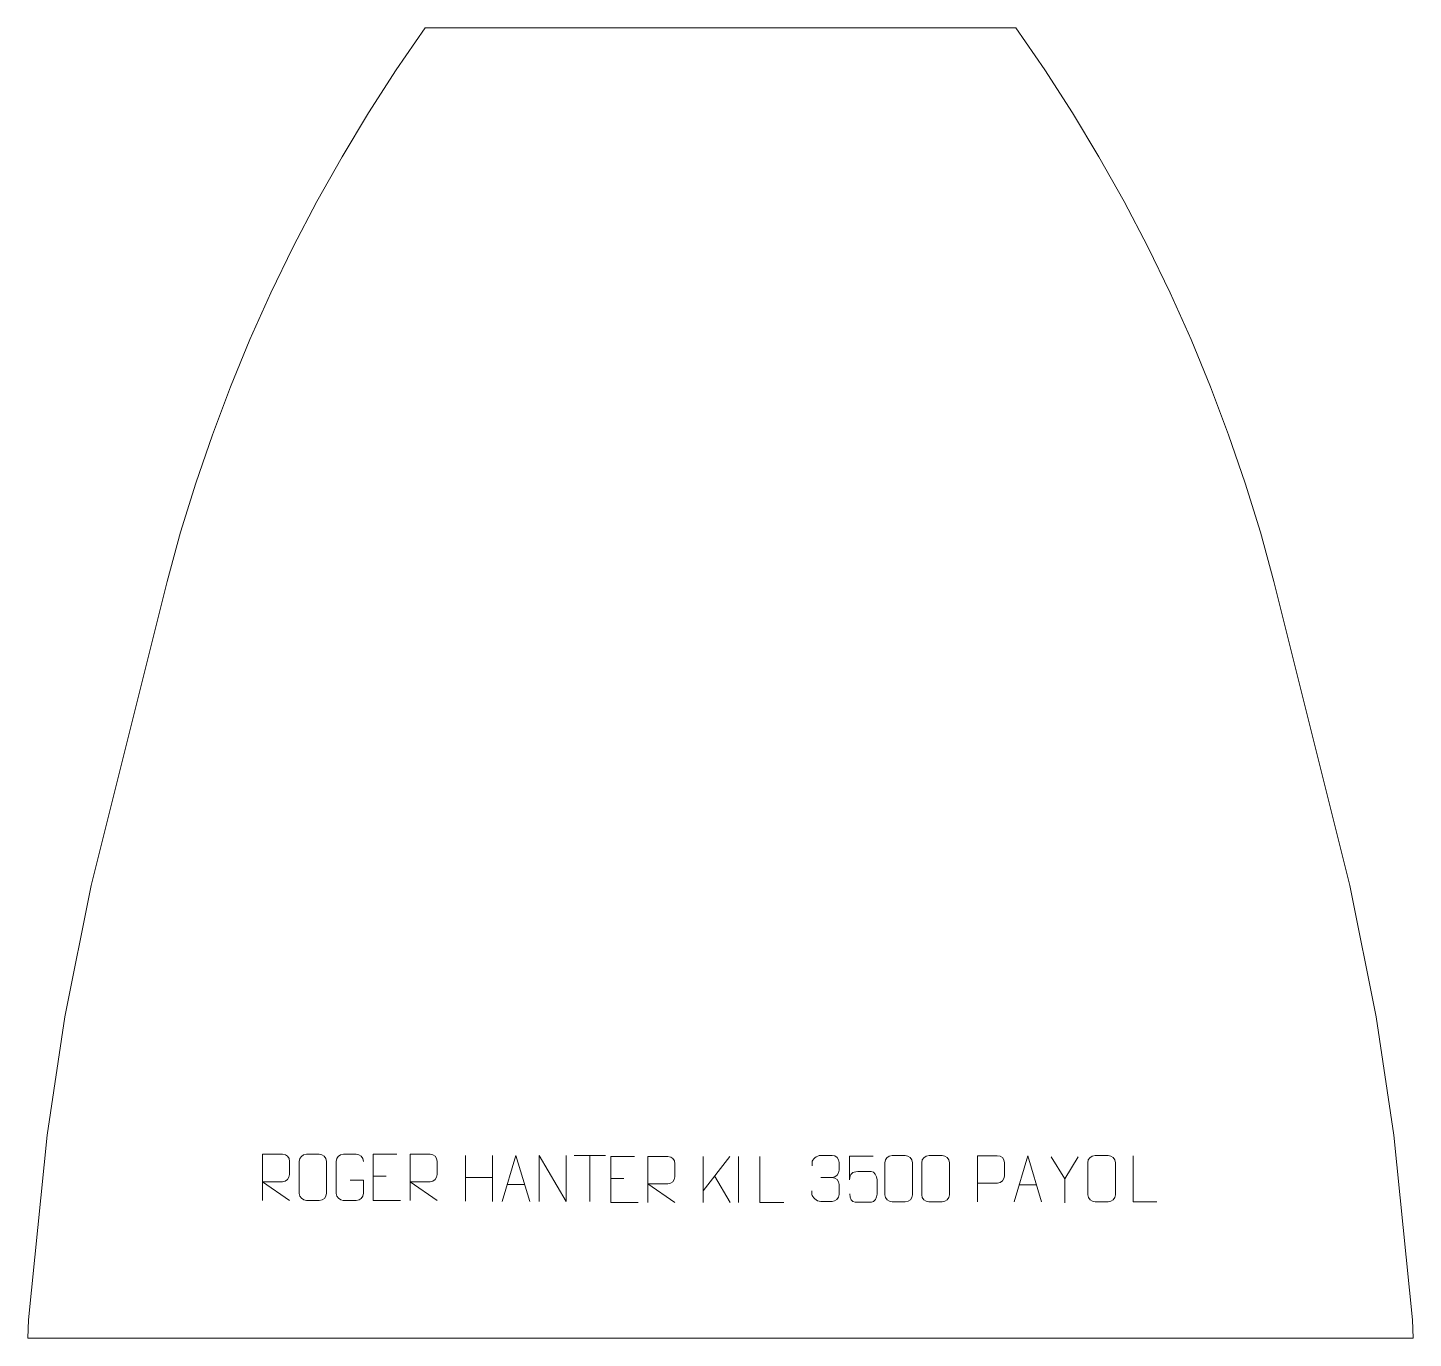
# Model space of a CAD drawing. Header units: millimetres. Extents: x -351 to 400, y 888 to 1598.
import ezdxf

# ---------------------------------------------------------------- set-up
doc = ezdxf.new("R2010")
doc.units = ezdxf.units.MM
doc.header["$MEASUREMENT"] = 0
doc.layers.add('layer 1', color=7, linetype='Continuous')

msp = doc.modelspace()

# ---------------------------------------------------------------- linework, layer by layer
at = {"layer": 'layer 1', "color": 242, "lineweight": 9}
msp.add_open_spline([(-135.5306, 1597.7543), (-135.5306, 1597.7543), (184.4691, 1597.7543), (184.4691, 1597.7543), (184.4691, 1597.7543), (184.4691, 1597.7543), (200.2109, 1574.9134), (200.2109, 1574.9134), (200.2109, 1574.9134), (200.2109, 1574.9134), (215.2529, 1551.6053), (215.2529, 1551.6053), (215.2529, 1551.6053), (215.2529, 1551.6053), (229.5813, 1527.8527), (229.5813, 1527.8527), (229.5813, 1527.8527), (229.5813, 1527.8527), (243.1826, 1503.6761), (243.1826, 1503.6761), (243.1826, 1503.6761), (243.1826, 1503.6761), (256.0446, 1479.0976), (256.0446, 1479.0976), (256.0446, 1479.0976), (256.0446, 1479.0976), (268.155, 1454.1408), (268.155, 1454.1408), (268.155, 1454.1408), (268.155, 1454.1408), (279.5036, 1428.8286), (279.5036, 1428.8286), (279.5036, 1428.8286), (279.5036, 1428.8286), (290.0791, 1403.1834), (290.0791, 1403.1834), (290.0791, 1403.1834), (290.0791, 1403.1834), (299.8721, 1377.2293), (299.8721, 1377.2293), (299.8721, 1377.2293), (299.8721, 1377.2293), (308.8733, 1350.9903), (308.8733, 1350.9903), (308.8733, 1350.9903), (308.8733, 1350.9903), (317.0753, 1324.4908), (317.0753, 1324.4908), (317.0753, 1324.4908), (317.0753, 1324.4908), (324.4688, 1297.7542), (324.4688, 1297.7542), (324.4688, 1297.7542), (324.4688, 1297.7542), (365.6528, 1133.0173), (365.6528, 1133.0173), (365.6528, 1133.0173), (365.6528, 1133.0173), (379.8613, 1061.8082), (379.8613, 1061.8082), (379.8613, 1061.8082), (379.8613, 1061.8082), (389.4695, 997.7542), (389.4695, 997.7542), (389.4695, 997.7542), (389.4695, 997.7542), (399.4693, 897.7544), (399.4693, 897.7544), (399.4693, 897.7544), (399.4693, 897.7544), (399.9691, 887.7545), (399.9691, 887.7545), (399.9691, 887.7545), (399.9691, 887.7545), (-351.0307, 887.7545), (-351.0307, 887.7545), (-351.0307, 887.7545), (-351.0307, 887.7545), (-350.5309, 897.7544), (-350.5309, 897.7544), (-350.5309, 897.7544), (-350.5309, 897.7544), (-340.5308, 997.7542), (-340.5308, 997.7542), (-340.5308, 997.7542), (-340.5308, 997.7542), (-330.9227, 1061.8082), (-330.9227, 1061.8082), (-330.9227, 1061.8082), (-330.9227, 1061.8082), (-316.7151, 1133.0173), (-316.7151, 1133.0173), (-316.7151, 1133.0173), (-316.7151, 1133.0173), (-275.5303, 1297.7542), (-275.5303, 1297.7542), (-275.5303, 1297.7542), (-275.5303, 1297.7542), (-268.1368, 1324.4908), (-268.1368, 1324.4908), (-268.1368, 1324.4908), (-268.1368, 1324.4908), (-259.9347, 1350.9903), (-259.9347, 1350.9903), (-259.9347, 1350.9903), (-259.9347, 1350.9903), (-250.9335, 1377.2293), (-250.9335, 1377.2293), (-250.9335, 1377.2293), (-250.9335, 1377.2293), (-241.1404, 1403.1834), (-241.1404, 1403.1834), (-241.1404, 1403.1834), (-241.1404, 1403.1834), (-230.5649, 1428.8286), (-230.5649, 1428.8286), (-230.5649, 1428.8286), (-230.5649, 1428.8286), (-219.2166, 1454.1408), (-219.2166, 1454.1408), (-219.2166, 1454.1408), (-219.2166, 1454.1408), (-207.1059, 1479.0976), (-207.1059, 1479.0976), (-207.1059, 1479.0976), (-207.1059, 1479.0976), (-194.2439, 1503.6761), (-194.2439, 1503.6761), (-194.2439, 1503.6761), (-194.2439, 1503.6761), (-180.6427, 1527.8527), (-180.6427, 1527.8527), (-180.6427, 1527.8527), (-180.6427, 1527.8527), (-166.3144, 1551.6053), (-166.3144, 1551.6053), (-166.3144, 1551.6053), (-166.3144, 1551.6053), (-151.2722, 1574.9134), (-151.2722, 1574.9134), (-151.2722, 1574.9134), (-151.2722, 1574.9134), (-135.5306, 1597.7543), (-135.5306, 1597.7543)], degree=3, knots=[0, 0, 0, 0, 0.02702703, 0.02702703, 0.02702703, 0.02702703, 0.05405405, 0.05405405, 0.05405405, 0.05405405, 0.08108108, 0.08108108, 0.08108108, 0.08108108, 0.10810811, 0.10810811, 0.10810811, 0.10810811, 0.13513514, 0.13513514, 0.13513514, 0.13513514, 0.16216216, 0.16216216, 0.16216216, 0.16216216, 0.18918919, 0.18918919, 0.18918919, 0.18918919, 0.21621622, 0.21621622, 0.21621622, 0.21621622, 0.24324324, 0.24324324, 0.24324324, 0.24324324, 0.27027027, 0.27027027, 0.27027027, 0.27027027, 0.2972973, 0.2972973, 0.2972973, 0.2972973, 0.32432432, 0.32432432, 0.32432432, 0.32432432, 0.35135135, 0.35135135, 0.35135135, 0.35135135, 0.37837838, 0.37837838, 0.37837838, 0.37837838, 0.40540541, 0.40540541, 0.40540541, 0.40540541, 0.43243243, 0.43243243, 0.43243243, 0.43243243, 0.45945946, 0.45945946, 0.45945946, 0.45945946, 0.48648649, 0.48648649, 0.48648649, 0.48648649, 0.51351351, 0.51351351, 0.51351351, 0.51351351, 0.54054054, 0.54054054, 0.54054054, 0.54054054, 0.56756757, 0.56756757, 0.56756757, 0.56756757, 0.59459459, 0.59459459, 0.59459459, 0.59459459, 0.62162162, 0.62162162, 0.62162162, 0.62162162, 0.64864865, 0.64864865, 0.64864865, 0.64864865, 0.67567568, 0.67567568, 0.67567568, 0.67567568, 0.7027027, 0.7027027, 0.7027027, 0.7027027, 0.72972973, 0.72972973, 0.72972973, 0.72972973, 0.75675676, 0.75675676, 0.75675676, 0.75675676, 0.78378378, 0.78378378, 0.78378378, 0.78378378, 0.81081081, 0.81081081, 0.81081081, 0.81081081, 0.83783784, 0.83783784, 0.83783784, 0.83783784, 0.86486486, 0.86486486, 0.86486486, 0.86486486, 0.89189189, 0.89189189, 0.89189189, 0.89189189, 0.91891892, 0.91891892, 0.91891892, 0.91891892, 0.94594595, 0.94594595, 0.94594595, 0.94594595, 1, 1, 1, 1], dxfattribs=at)
at = {"layer": 'layer 1', "color": 250, "lineweight": 9}
for points, knots in [([(-223.7599, 962.4656), (-223.7599, 962.4656), (-223.7599, 987.4191), (-223.7599, 987.4191), (-223.7599, 987.4191), (-220.1651, 987.4191), (-216.5696, 987.4191), (-212.9744, 987.4191), (-212.9744, 987.4191), (-210.6491, 987.3814), (-209.0918, 985.8914), (-209.0959, 983.525), (-209.0959, 983.525), (-209.0963, 981.4895), (-209.0963, 978.4301), (-209.0959, 976.3941), (-209.0959, 976.3941), (-209.1024, 974.5186), (-210.9147, 972.5768), (-212.9242, 972.5577), (-212.9242, 972.5577), (-212.9242, 972.5577), (-223.7599, 972.5577), (-223.7599, 972.5577), (-223.7599, 972.5577), (-223.7599, 972.5577), (-209.1052, 962.4656), (-209.1052, 962.4656)], [0, 0, 0, 0, 0.125, 0.125, 0.125, 0.125, 0.25, 0.25, 0.25, 0.25, 0.375, 0.375, 0.375, 0.375, 0.5, 0.5, 0.5, 0.5, 0.625, 0.625, 0.625, 0.625, 0.75, 0.75, 0.75, 0.75, 1, 1, 1, 1]), ([(-199.9475, 987.4188), (-197.6218, 987.4188), (-195.2957, 987.4188), (-192.9696, 987.4188), (-192.9696, 987.4188), (-191.023, 987.4544), (-189.0316, 985.9628), (-189.0049, 983.5252), (-189.0049, 983.5252), (-189.0053, 977.7783), (-189.0053, 972.031), (-189.0049, 966.2833), (-189.0049, 966.2833), (-189.1447, 963.9599), (-190.8219, 962.4803), (-192.9696, 962.4695), (-192.9696, 962.4695), (-195.3015, 962.4699), (-197.6334, 962.4699), (-199.9649, 962.4695), (-199.9649, 962.4695), (-201.8899, 962.3641), (-203.862, 964.2486), (-203.8508, 966.2659), (-203.8508, 966.2659), (-203.8505, 972.036), (-203.8505, 977.8057), (-203.8508, 983.575), (-203.8508, 983.575), (-203.8466, 985.7131), (-202.0999, 987.4323), (-199.9475, 987.4188)], [0, 0, 0, 0, 0.11111111, 0.11111111, 0.11111111, 0.11111111, 0.22222222, 0.22222222, 0.22222222, 0.22222222, 0.33333333, 0.33333333, 0.33333333, 0.33333333, 0.44444444, 0.44444444, 0.44444444, 0.44444444, 0.55555556, 0.55555556, 0.55555556, 0.55555556, 0.66666667, 0.66666667, 0.66666667, 0.66666667, 0.77777778, 0.77777778, 0.77777778, 0.77777778, 1, 1, 1, 1]), ([(-176.173, 973.4513), (-176.173, 973.4513), (-169.0049, 973.4513), (-169.0049, 973.4513), (-169.0049, 973.4513), (-169.0049, 973.4513), (-169.0049, 966.2832), (-169.0049, 966.2832), (-169.0049, 966.2832), (-169.1446, 963.9598), (-170.8218, 962.4802), (-172.9696, 962.4694), (-172.9696, 962.4694), (-175.3014, 962.4698), (-177.6334, 962.4698), (-179.9649, 962.4694), (-179.9649, 962.4694), (-181.8898, 962.364), (-183.862, 964.2485), (-183.8508, 966.2658), (-183.8508, 966.2658), (-183.8504, 972.0359), (-183.8504, 977.8056), (-183.8508, 983.5749), (-183.8508, 983.5749), (-183.8466, 985.713), (-182.0998, 987.4322), (-179.9475, 987.4188), (-179.9475, 987.4188), (-177.6218, 987.4188), (-175.2957, 987.4188), (-172.9696, 987.4188), (-172.9696, 987.4188), (-171.0229, 987.4542), (-169.0315, 985.9627), (-169.0049, 983.525)], [0, 0, 0, 0, 0.1, 0.1, 0.1, 0.1, 0.2, 0.2, 0.2, 0.2, 0.3, 0.3, 0.3, 0.3, 0.4, 0.4, 0.4, 0.4, 0.5, 0.5, 0.5, 0.5, 0.6, 0.6, 0.6, 0.6, 0.7, 0.7, 0.7, 0.7, 0.8, 0.8, 0.8, 0.8, 1, 1, 1, 1]), ([(-150.9869, 987.4191), (-150.9869, 987.4191), (-163.8608, 987.4191), (-163.8608, 987.4191), (-163.8608, 987.4191), (-163.8608, 987.4191), (-163.8608, 962.4655), (-163.8608, 962.4655), (-163.8608, 962.4655), (-163.8608, 962.4655), (-148.995, 962.4655), (-148.995, 962.4655)], [0, 0, 0, 0, 0.25, 0.25, 0.25, 0.25, 0.5, 0.5, 0.5, 0.5, 1, 1, 1, 1]), ([(-143.7599, 962.4656), (-143.7599, 962.4656), (-143.7599, 987.4191), (-143.7599, 987.4191), (-143.7599, 987.4191), (-140.1651, 987.4191), (-136.5696, 987.4191), (-132.9744, 987.4191), (-132.9744, 987.4191), (-130.6491, 987.3814), (-129.0918, 985.8914), (-129.0959, 983.525), (-129.0959, 983.525), (-129.0963, 981.4895), (-129.0963, 978.4301), (-129.0959, 976.3941), (-129.0959, 976.3941), (-129.1024, 974.5186), (-130.9147, 972.5768), (-132.9242, 972.5577), (-132.9242, 972.5577), (-132.9242, 972.5577), (-143.7599, 972.5577), (-143.7599, 972.5577), (-143.7599, 972.5577), (-143.7599, 972.5577), (-129.1052, 962.4656), (-129.1052, 962.4656)], [0, 0, 0, 0, 0.125, 0.125, 0.125, 0.125, 0.25, 0.25, 0.25, 0.25, 0.375, 0.375, 0.375, 0.375, 0.5, 0.5, 0.5, 0.5, 0.625, 0.625, 0.625, 0.625, 0.75, 0.75, 0.75, 0.75, 1, 1, 1, 1]), ([(-93.8983, 961.8709), (-93.8983, 961.8709), (-86.5273, 986.8244), (-86.5273, 986.8244), (-86.5273, 986.8244), (-86.5273, 986.8244), (-78.9574, 961.8709), (-78.9574, 961.8709)], [0, 0, 0, 0, 0.33333333, 0.33333333, 0.33333333, 0.33333333, 1, 1, 1, 1]), ([(-73.7552, 961.8709), (-73.7552, 961.8709), (-73.7552, 986.8244), (-73.7552, 986.8244), (-73.7552, 986.8244), (-73.7552, 986.8244), (-59.1004, 961.8709), (-59.1004, 961.8709), (-59.1004, 961.8709), (-59.1004, 961.8709), (-59.1004, 986.8244), (-59.1004, 986.8244)], [0, 0, 0, 0, 0.25, 0.25, 0.25, 0.25, 0.5, 0.5, 0.5, 0.5, 1, 1, 1, 1]), ([(-22.138, 986.2273), (-22.138, 986.2273), (-35.0119, 986.2273), (-35.0119, 986.2273), (-35.0119, 986.2273), (-35.0119, 986.2273), (-35.0119, 961.2737), (-35.0119, 961.2737), (-35.0119, 961.2737), (-35.0119, 961.2737), (-20.1461, 961.2737), (-20.1461, 961.2737)], [0, 0, 0, 0, 0.25, 0.25, 0.25, 0.25, 0.5, 0.5, 0.5, 0.5, 1, 1, 1, 1]), ([(-14.911, 961.2738), (-14.911, 961.2738), (-14.911, 986.2273), (-14.911, 986.2273), (-14.911, 986.2273), (-11.3162, 986.2273), (-7.7207, 986.2273), (-4.1255, 986.2273), (-4.1255, 986.2273), (-1.8002, 986.1896), (-0.2429, 984.6996), (-0.247, 982.3332), (-0.247, 982.3332), (-0.2474, 980.2977), (-0.2474, 977.2383), (-0.247, 975.2023), (-0.247, 975.2023), (-0.2535, 973.3268), (-2.0658, 971.385), (-4.0753, 971.3659), (-4.0753, 971.3659), (-4.0753, 971.3659), (-14.911, 971.3659), (-14.911, 971.3659), (-14.911, 971.3659), (-14.911, 971.3659), (-0.2563, 961.2738), (-0.2563, 961.2738)], [0, 0, 0, 0, 0.125, 0.125, 0.125, 0.125, 0.25, 0.25, 0.25, 0.25, 0.375, 0.375, 0.375, 0.375, 0.5, 0.5, 0.5, 0.5, 0.625, 0.625, 0.625, 0.625, 0.75, 0.75, 0.75, 0.75, 1, 1, 1, 1]), ([(58.7757, 961.2596), (58.7757, 961.2596), (45.8266, 961.2596), (45.8266, 961.2596), (45.8266, 961.2596), (45.8266, 961.2596), (45.8266, 986.2132), (45.8266, 986.2132)], [0, 0, 0, 0, 0.33333333, 0.33333333, 0.33333333, 0.33333333, 1, 1, 1, 1]), ([(74.078, 981.1273), (74.078, 981.1273), (74.078, 982.9845), (74.078, 982.9845), (74.078, 982.9845), (74.0637, 984.7264), (76.7282, 986.8445), (78.7873, 986.8218), (78.7873, 986.8218), (80.8514, 986.8218), (82.9154, 986.8218), (84.9791, 986.8218), (84.9791, 986.8218), (87.1736, 986.8306), (88.7719, 984.9838), (88.8163, 983.0717), (88.8163, 983.0717), (88.8159, 981.6366), (88.8159, 980.2015), (88.8163, 978.766), (88.8163, 978.766), (88.7677, 977.1125), (87.1651, 974.8825), (84.9668, 974.8925), (84.9668, 974.8925), (87.1705, 974.8813), (88.7785, 973.0781), (88.8325, 971.0186), (88.8325, 971.0186), (88.8321, 969.2339), (88.8321, 967.4492), (88.8325, 965.6641), (88.8325, 965.6641), (88.8426, 963.6027), (86.7877, 961.8396), (84.9668, 961.8477), (84.9668, 961.8477), (82.9015, 961.848), (80.8363, 961.848), (78.7707, 961.8477), (78.7707, 961.8477), (76.6021, 961.8592), (74.0711, 964.2594), (74.0525, 965.7212), (74.0525, 965.7212), (74.0525, 965.7212), (74.0525, 967.6298), (74.0525, 967.6298)], [0, 0, 0, 0, 0.07692308, 0.07692308, 0.07692308, 0.07692308, 0.15384615, 0.15384615, 0.15384615, 0.15384615, 0.23076923, 0.23076923, 0.23076923, 0.23076923, 0.30769231, 0.30769231, 0.30769231, 0.30769231, 0.38461538, 0.38461538, 0.38461538, 0.38461538, 0.46153846, 0.46153846, 0.46153846, 0.46153846, 0.53846154, 0.53846154, 0.53846154, 0.53846154, 0.61538462, 0.61538462, 0.61538462, 0.61538462, 0.69230769, 0.69230769, 0.69230769, 0.69230769, 0.76923077, 0.76923077, 0.76923077, 0.76923077, 0.84615385, 0.84615385, 0.84615385, 0.84615385, 1, 1, 1, 1]), ([(107.28, 986.3369), (107.28, 986.3369), (94.4283, 986.3369), (94.4283, 986.3369), (94.4283, 986.3369), (94.4286, 982.1063), (94.4286, 977.8754), (94.4283, 973.6442), (94.4283, 973.6442), (94.428, 976.9543), (96.059, 978.0261), (98.871, 978.0866), (98.871, 978.0866), (101.3106, 978.0869), (103.7501, 978.0869), (106.1893, 978.0866), (106.1893, 978.0866), (107.8391, 978.0934), (109.314, 975.7129), (109.3425, 973.6442), (109.3425, 973.6442), (109.3422, 971.0569), (109.3422, 968.4693), (109.3425, 965.8816), (109.3425, 965.8816), (109.3887, 963.9222), (107.8893, 961.4859), (106.2634, 961.4274), (106.2634, 961.4274), (104.3069, 961.4277), (99.4119, 961.4277), (97.4549, 961.4274), (97.4549, 961.4274), (95.6094, 961.4186), (94.5023, 963.3834), (94.4815, 965.9345)], [0, 0, 0, 0, 0.1, 0.1, 0.1, 0.1, 0.2, 0.2, 0.2, 0.2, 0.3, 0.3, 0.3, 0.3, 0.4, 0.4, 0.4, 0.4, 0.5, 0.5, 0.5, 0.5, 0.6, 0.6, 0.6, 0.6, 0.7, 0.7, 0.7, 0.7, 0.8, 0.8, 0.8, 0.8, 1, 1, 1, 1]), ([(117.4794, 986.6979), (119.8455, 986.6979), (122.212, 986.6979), (124.5785, 986.6979), (124.5785, 986.6979), (126.559, 986.7335), (128.585, 985.2392), (128.6121, 982.7971), (128.6121, 982.7971), (128.6117, 977.0397), (128.6117, 971.2819), (128.6121, 965.5237), (128.6121, 965.5237), (128.47, 963.1961), (126.7636, 961.7138), (124.5785, 961.703), (124.5785, 961.703), (122.2061, 961.7034), (119.8337, 961.7034), (117.4617, 961.703), (117.4617, 961.703), (115.5032, 961.5974), (113.4968, 963.4853), (113.5082, 965.5063), (113.5082, 965.5063), (113.5086, 971.2869), (113.5086, 977.0672), (113.5082, 982.847), (113.5082, 982.847), (113.5125, 984.989), (115.2896, 986.7115), (117.4794, 986.6979)], [0, 0, 0, 0, 0.11111111, 0.11111111, 0.11111111, 0.11111111, 0.22222222, 0.22222222, 0.22222222, 0.22222222, 0.33333333, 0.33333333, 0.33333333, 0.33333333, 0.44444444, 0.44444444, 0.44444444, 0.44444444, 0.55555556, 0.55555556, 0.55555556, 0.55555556, 0.66666667, 0.66666667, 0.66666667, 0.66666667, 0.77777778, 0.77777778, 0.77777778, 0.77777778, 1, 1, 1, 1]), ([(137.4794, 986.6979), (139.8455, 986.6979), (142.212, 986.6979), (144.5785, 986.6979), (144.5785, 986.6979), (146.559, 986.7335), (148.585, 985.2392), (148.6121, 982.7971), (148.6121, 982.7971), (148.6117, 977.0397), (148.6117, 971.2819), (148.6121, 965.5237), (148.6121, 965.5237), (148.47, 963.1961), (146.7636, 961.7138), (144.5785, 961.703), (144.5785, 961.703), (142.2061, 961.7034), (139.8337, 961.7034), (137.4617, 961.703), (137.4617, 961.703), (135.5032, 961.5974), (133.4968, 963.4853), (133.5082, 965.5063), (133.5082, 965.5063), (133.5086, 971.2869), (133.5086, 977.0672), (133.5082, 982.847), (133.5082, 982.847), (133.5125, 984.989), (135.2896, 986.7115), (137.4794, 986.6979)], [0, 0, 0, 0, 0.11111111, 0.11111111, 0.11111111, 0.11111111, 0.22222222, 0.22222222, 0.22222222, 0.22222222, 0.33333333, 0.33333333, 0.33333333, 0.33333333, 0.44444444, 0.44444444, 0.44444444, 0.44444444, 0.55555556, 0.55555556, 0.55555556, 0.55555556, 0.66666667, 0.66666667, 0.66666667, 0.66666667, 0.77777778, 0.77777778, 0.77777778, 0.77777778, 1, 1, 1, 1]), ([(163.728, 961.7218), (163.728, 961.7218), (163.728, 986.6754), (163.728, 986.6754), (163.728, 986.6754), (167.323, 986.6754), (170.9183, 986.6754), (174.5137, 986.6754), (174.5137, 986.6754), (176.8389, 986.6375), (178.3963, 985.1474), (178.3921, 982.7813), (178.3921, 982.7813), (178.3917, 980.7456), (178.3917, 977.6863), (178.3921, 975.6503), (178.3921, 975.6503), (178.3856, 973.7749), (176.5734, 971.833), (174.5638, 971.8139), (174.5638, 971.8139), (174.5638, 971.8139), (163.728, 971.8139), (163.728, 971.8139)], [0, 0, 0, 0, 0.14285714, 0.14285714, 0.14285714, 0.14285714, 0.28571429, 0.28571429, 0.28571429, 0.28571429, 0.42857143, 0.42857143, 0.42857143, 0.42857143, 0.57142857, 0.57142857, 0.57142857, 0.57142857, 0.71428571, 0.71428571, 0.71428571, 0.71428571, 1, 1, 1, 1]), ([(183.5896, 961.7219), (183.5896, 961.7219), (190.9606, 986.6754), (190.9606, 986.6754), (190.9606, 986.6754), (190.9606, 986.6754), (198.5305, 961.7219), (198.5305, 961.7219)], [0, 0, 0, 0, 0.33333333, 0.33333333, 0.33333333, 0.33333333, 1, 1, 1, 1]), ([(218.3824, 986.0973), (218.3824, 986.0973), (211.06, 974.1986), (211.06, 974.1986), (211.06, 974.1986), (211.06, 974.1986), (211.0607, 961.1437), (211.0607, 961.1437)], [0, 0, 0, 0, 0.33333333, 0.33333333, 0.33333333, 0.33333333, 1, 1, 1, 1]), ([(227.4793, 986.6979), (229.8454, 986.6979), (232.2119, 986.6979), (234.5784, 986.6979), (234.5784, 986.6979), (236.5589, 986.7335), (238.5849, 985.2392), (238.612, 982.7971), (238.612, 982.7971), (238.6116, 977.0397), (238.6116, 971.2819), (238.612, 965.5237), (238.612, 965.5237), (238.4699, 963.1961), (236.7635, 961.7138), (234.5784, 961.703), (234.5784, 961.703), (232.206, 961.7034), (229.8336, 961.7034), (227.4616, 961.703), (227.4616, 961.703), (225.5031, 961.5974), (223.4967, 963.4853), (223.5081, 965.5063), (223.5081, 965.5063), (223.5085, 971.2869), (223.5085, 977.0672), (223.5081, 982.847), (223.5081, 982.847), (223.5124, 984.989), (225.2895, 986.7115), (227.4793, 986.6979)], [0, 0, 0, 0, 0.11111111, 0.11111111, 0.11111111, 0.11111111, 0.22222222, 0.22222222, 0.22222222, 0.22222222, 0.33333333, 0.33333333, 0.33333333, 0.33333333, 0.44444444, 0.44444444, 0.44444444, 0.44444444, 0.55555556, 0.55555556, 0.55555556, 0.55555556, 0.66666667, 0.66666667, 0.66666667, 0.66666667, 0.77777778, 0.77777778, 0.77777778, 0.77777778, 1, 1, 1, 1]), ([(261.0091, 961.7218), (261.0091, 961.7218), (248.06, 961.7218), (248.06, 961.7218), (248.06, 961.7218), (248.06, 961.7218), (248.06, 986.6754), (248.06, 986.6754)], [0, 0, 0, 0, 0.33333333, 0.33333333, 0.33333333, 0.33333333, 1, 1, 1, 1])]:
    msp.add_open_spline(points, degree=3, knots=knots, dxfattribs=at)
for points in [[(-113.7495, 986.8244), (-113.7495, 986.8244), (-113.7495, 962.0469), (-113.7495, 962.0469)], [(-99.1062, 986.8244), (-99.1062, 986.8244), (-99.1062, 961.8709), (-99.1062, 961.8709)], [(-54.9214, 986.8009), (-54.9214, 986.8009), (-37.9342, 986.8009), (-37.9342, 986.8009)], [(-46.4276, 961.8709), (-46.4276, 961.8709), (-46.4276, 986.8244), (-46.4276, 986.8244)], [(15.0702, 986.2273), (15.0702, 986.2273), (15.0702, 961.2737), (15.0702, 961.2737)], [(29.4464, 986.2273), (29.4464, 986.2273), (15.0702, 967.5876), (15.0702, 967.5876)], [(34.3012, 986.2235), (34.3012, 986.2235), (34.3012, 961.2494), (34.3012, 961.2494)], [(211.06, 974.1986), (211.06, 974.1986), (203.7391, 986.0973), (203.7391, 986.0973)], [(-163.8608, 975.5394), (-163.8608, 975.5394), (-156.6927, 975.5394), (-156.6927, 975.5394)], [(-113.7495, 974.9421), (-113.7495, 974.9421), (-99.1062, 974.9425), (-99.1062, 974.9425)], [(-91.1757, 971.1203), (-91.1757, 971.1203), (-81.68, 971.1203), (-81.68, 971.1203)], [(-35.0119, 974.3476), (-35.0119, 974.3476), (-27.8438, 974.3476), (-27.8438, 974.3476)], [(29.7717, 961.3695), (29.7717, 961.3695), (21.3012, 975.6831), (21.3012, 975.6831)], [(78.7877, 974.8821), (78.7877, 974.8821), (84.9841, 974.8821), (84.9841, 974.8821)], [(186.3122, 970.9713), (186.3122, 970.9713), (195.8079, 970.9713), (195.8079, 970.9713)]]:
    msp.add_open_spline(points, degree=3, dxfattribs=at)

doc.saveas('drawing.dxf')
